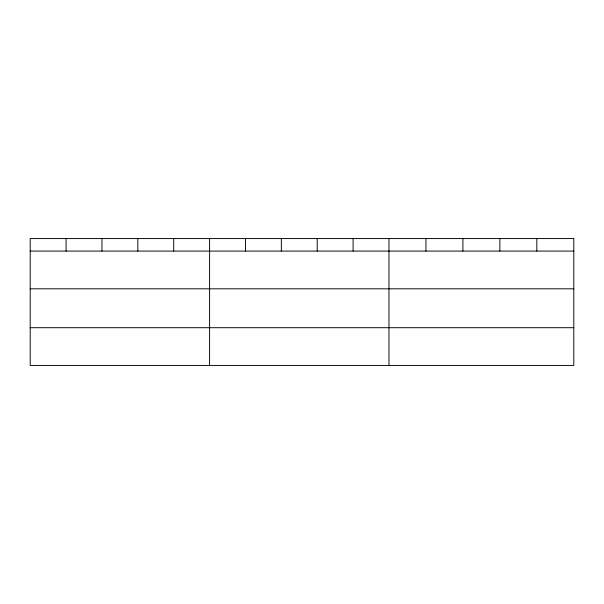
<?xml version="1.0" encoding="UTF-8"?>
<svg xmlns="http://www.w3.org/2000/svg" width="604" height="604" viewBox="0 0 604 604"><rect width="100%" height="100%" fill="white"/><g stroke="black" fill="none" stroke-linecap="round" stroke-linejoin="round"><path stroke-width="0.91" d="M30.2 251.083L573.8 251.083M30.2 288.818L573.8 288.818M30.2 327.7L573.8 327.7M536.835 238.565L536.835 251.083M499.87 238.565L499.87 251.083M462.906 238.565L462.906 251.083M425.941 238.565L425.941 251.083M388.976 238.565L388.976 365.435M353.098 238.565L353.098 251.083M317.221 238.565L317.221 251.083M281.343 238.565L281.343 251.083M245.466 238.565L245.466 251.083M209.588 238.565L209.588 365.435M173.71 238.565L173.71 251.083M137.833 238.565L137.833 251.083M101.955 238.565L101.955 251.083M66.078 238.565L66.078 251.083M573.8 238.565L30.2 238.565L30.2 365.435L573.8 365.435L573.8 238.565"/></g></svg>
